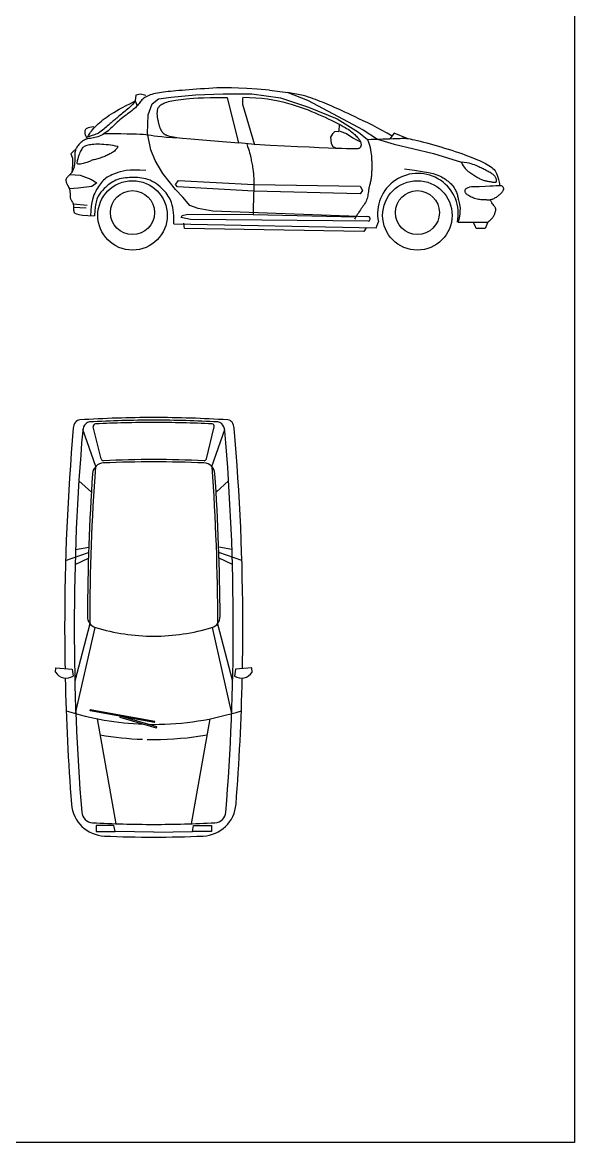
# Model space of a CAD drawing. Header units: centimetres. Extents: x 56177 to 99483, y 493 to 15482.
# Drawn here: x 59000 to 59480, y 513 to 1487 of the extents above; entities that cross this region are included whole.
import ezdxf

# ---------------------------------------------------------------- set-up
doc = ezdxf.new("R2010")
doc.units = ezdxf.units.CM
doc.header["$MEASUREMENT"] = 0
doc.layers.add('010_BLOQUES', color=250, linetype='Continuous')

# ---------------------------------------------------------------- blocks, each defined once
blk = doc.blocks.new('A$C30751C33')
at = {"layer": '010_BLOQUES'}
for p, q in [((17.3371, 7.1396), (17.2696, 7.4185)), ((18.2523, 7.1396), (18.3199, 7.4185)), ((17.2916, 7.0745), (17.1786, 7.3945)), ((18.2979, 7.0745), (18.4109, 7.3945)), ((17.253, 6.8507), (17.1446, 6.949)), ((18.3365, 6.8507), (18.4449, 6.949)), ((17.0292, 6.2577), (17.2289, 6.3278)), ((17.1154, 6.3536), (17.2305, 6.3739)), ((18.4741, 6.3536), (18.359, 6.3739)), ((18.5603, 6.2577), (18.3606, 6.3278)), ((17.1114, 6.2224), (17.2273, 6.2786)), ((18.4781, 6.2224), (18.3621, 6.2786)), ((17.2405, 5.708), (17.1094, 5.207)), ((17.1162, 4.927), (17.2859, 5.676)), ((18.4733, 4.927), (18.3036, 5.676)), ((18.349, 5.708), (18.4801, 5.207)), ((16.9399, 5.2853), (16.9439, 5.3252)), ((16.9439, 5.3252), (17.086, 5.3119)), ((17.086, 5.3119), (17.0941, 5.2521)), ((18.5035, 5.3119), (18.4954, 5.2521)), ((18.6455, 5.3252), (18.5035, 5.3119)), ((18.6496, 5.2853), (18.6455, 5.3252)), ((17.2411, 4.9502), (17.2429, 4.96)), ((17.8022, 4.8481), (17.2411, 4.9502)), ((17.804, 4.8579), (17.2429, 4.96)), ((17.4682, 3.9695), (17.3054, 4.8815)), ((17.5028, 4.8937), (17.5056, 4.9032)), ((17.8189, 4.8009), (17.5028, 4.8937)), ((17.8217, 4.8105), (17.5056, 4.9032)), ((18.1213, 3.9695), (18.2841, 4.8815)), ((17.8022, 4.8481), (17.804, 4.8579)), ((17.8189, 4.8009), (17.8217, 4.8105)), ((17.4489, 3.9545), (17.2931, 3.9545)), ((17.2931, 3.9545), (17.2931, 3.9034)), ((17.2931, 3.9034), (17.4593, 3.9034)), ((17.4593, 3.9034), (17.4489, 3.9545)), ((17.7947, 3.8958), (17.4593, 3.9034)), ((17.7947, 3.8958), (18.1302, 3.9034)), ((18.1302, 3.9034), (18.1406, 3.9545)), ((18.2964, 3.9034), (18.1302, 3.9034)), ((18.1406, 3.9545), (18.2964, 3.9545)), ((18.2964, 3.9545), (18.2964, 3.9034))]:
    blk.add_line(p, q, dxfattribs=at)
for centre, radius, start, end in [((17.7947, -2.501), 10, 90, 93.68633), ((17.7947, -2.501), 10, 86.31367, 90), ((37.0207, 5.6763), 20, 175.03379, 180), ((17.1954, 7.399), 0.1, 143.96589, 175.03379), ((17.155, 7.4284), 0.05, 93.68633, 143.96589), ((17.2769, 7.3761), 0.1, 136.26357, 175.07943), ((17.2408, 7.4106), 0.05, 93.19158, 136.26357), ((17.7947, -2.5239), 10, 90, 93.19158), ((17.2891, 7.4232), 0.02, 92.91019, 193.60838), ((17.7947, -2.5239), 9.98, 90, 92.91019), ((17.7947, -2.5239), 10, 86.80842, 90), ((17.7947, -2.5239), 9.98, 87.08981, 90), ((18.3004, 7.4232), 0.02, 346.39162, 87.08981), ((18.3487, 7.4106), 0.05, 43.73643, 86.80842), ((18.3126, 7.3761), 0.1, 4.92057, 43.73643), ((18.4345, 7.4284), 0.05, 36.03411, 86.31367), ((18.394, 7.399), 0.1, 4.96621, 36.03411), ((-1.4313, 5.6763), 20, 0, 4.96621), ((37.0207, 5.6763), 19.9169, 175.07943, 180), ((-1.4313, 5.6763), 19.9169, 0, 4.92057), ((17.3566, 7.1443), 0.02, 193.60838, 272.50128), ((17.7947, -2.8861), 10.02, 90, 92.50128), ((17.7947, -2.8861), 10, 90, 92.49953), ((17.7947, -2.8861), 10.02, 87.49872, 90), ((17.7947, -2.8861), 10, 87.50047, 90), ((18.2329, 7.1443), 0.02, 267.49872, 346.39162), ((37.0207, 5.6763), 19.8026, 176.1346, 179.72568), ((37.0207, 5.6763), 19.7826, 175.96047, 179.89981), ((17.363, 7.0045), 0.1, 92.49953, 176.1346), ((18.2265, 7.0045), 0.1, 3.8654, 87.50047), ((-1.4313, 5.6763), 19.7826, 0.10019, 4.03953), ((-1.4313, 5.6763), 19.8026, 0.27432, 3.8654), ((17.3184, 5.7706), 0.1, 179.72568, 253.04566), ((18.2711, 5.7706), 0.1, 286.95434, 0.27432), ((37.0207, 5.6763), 20, 180, 181.02722), ((37.0207, 5.6763), 19.9169, 180, 184.62547), ((17.7947, 7.3331), 1.7335, 253.04566, 270), ((17.7947, 7.3331), 1.7335, 270, 286.95434), ((-1.4313, 5.6763), 19.9169, 355.37453, 0), ((-1.4313, 5.6763), 20, 358.97278, 0), ((17.0346, 5.3503), 0.1148, 214.46615, 301.21153), ((18.5549, 5.3503), 0.1148, 238.78847, 325.53385), ((37.0207, 5.6763), 20, 181.26185, 184.40709), ((-1.4313, 5.6763), 20, 355.59291, 358.73815), ((17.7947, 7.3331), 2.5, 252.28104, 267.90873), ((17.7947, 7.3331), 2.5, 270, 287.71896), ((17.7947, 7.3331), 2.5, 268.81128, 270), ((17.7947, 7.4017), 2.7, 260.09515, 267.90873), ((17.7947, 7.4017), 2.7, 268.81128, 270), ((17.7947, 7.4017), 2.7, 270, 279.90485), ((17.379, 4.1625), 0.3, 184.40709, 267.54349), ((18.2105, 4.1625), 0.3, 272.45651, 355.59291), ((17.2684, 4.0782), 0.1, 184.62547, 266.95245), ((18.3211, 4.0782), 0.1, 273.04755, 355.37453), ((17.7947, 13.9642), 10, 266.95245, 270), ((17.7947, 13.9642), 10, 270, 273.04755), ((17.7947, 13.8536), 10, 267.54349, 270), ((17.7947, 13.8536), 10, 270, 272.45651)]:
    blk.add_arc(centre, radius, start, end, dxfattribs=at)
blk = doc.blocks.new('A$C3732741B')
at = {"layer": '010_BLOQUES'}
for p, q in [((-0.8179, 2.1441), (-0.7842, 2.2397)), ((-0.7842, 2.2397), (-0.7267, 2.2826)), ((-0.7267, 2.2826), (-0.6166, 2.2967)), ((-0.6166, 2.2967), (-0.406, 2.3155)), ((-0.406, 2.3155), (-0.1666, 2.3246)), ((-0.1666, 2.3246), (0.0822, 2.3241)), ((0.0822, 2.3241), (0.3311, 2.2901)), ((0.3311, 2.2901), (0.575, 2.2084)), ((-0.823, 1.9815), (-0.8179, 2.1441)), ((0.575, 2.2084), (0.8237, 2.1075)), ((0.8237, 2.1075), (1.0101, 1.9923)), ((-0.7946, 1.838), (-0.823, 1.9815)), ((1.0101, 1.9923), (1.0866, 1.93)), ((-0.7565, 1.7471), (-0.7946, 1.838)), ((-0.6897, 1.6322), (-0.7565, 1.7471)), ((-0.5799, 1.4933), (-0.6897, 1.6322)), ((-0.5178, 1.4262), (-0.5799, 1.4933)), ((-0.4557, 1.3544), (-0.5178, 1.4262)), ((-0.3839, 1.3303), (-0.4557, 1.3544)), ((-0.2548, 1.3062), (-0.3839, 1.3303)), ((1.0805, 1.2558), (-0.2548, 1.3062)), ((1.1617, 1.16), (1.1821, 1.2135))]:
    blk.add_line(p, q, dxfattribs=at)
for points in [[(0.2355, 2.3573), (0.1288, 2.3652), (0.0403, 2.371), (-0.0326, 2.3748), (-0.0926, 2.377), (-0.1424, 2.3777), (-0.1847, 2.3774), (-0.222, 2.3762), (-0.2571, 2.3745), (-0.2921, 2.3725), (-0.3272, 2.3703), (-0.3621, 2.368), (-0.3966, 2.3655), (-0.4302, 2.363), (-0.4627, 2.3604), (-0.4938, 2.3579), (-0.5232, 2.3555), (-0.5506, 2.3533), (-0.5762, 2.3511), (-0.6002, 2.349), (-0.6227, 2.3469), (-0.6439, 2.3447), (-0.6641, 2.3425), (-0.6833, 2.3401), (-0.7019, 2.3375), (-0.7199, 2.3348), (-0.7372, 2.3317), (-0.754, 2.3284), (-0.7699, 2.3247), (-0.7851, 2.3207), (-0.7993, 2.3162), (-0.8126, 2.3113), (-0.8248, 2.3059), (-0.8359, 2.3), (-0.846, 2.2936), (-0.8552, 2.2869), (-0.8636, 2.2799), (-0.8713, 2.2726), (-0.8784, 2.2652), (-0.8849, 2.2577), (-0.8911, 2.2502), (-0.897, 2.2428), (-0.9028, 2.2354), (-0.9087, 2.2279), (-0.9149, 2.2204), (-0.9216, 2.2127), (-0.9291, 2.2048), (-0.9375, 2.1967), (-0.9471, 2.1882), (-0.9579, 2.1794), (-0.9698, 2.1702), (-0.9826, 2.1607), (-0.9959, 2.151), (-1.0096, 2.1411), (-1.0233, 2.131), (-1.0369, 2.1207), (-1.0501, 2.1103), (-1.0627, 2.0998), (-1.0747, 2.0893), (-1.0863, 2.0787), (-1.0976, 2.0681), (-1.1087, 2.0575), (-1.1197, 2.047), (-1.1308, 2.0365), (-1.142, 2.026), (-1.1536, 2.0156), (-1.1654, 2.0054), (-1.1774, 1.9956), (-1.1898, 1.9863), (-1.2023, 1.9776), (-1.215, 1.9697), (-1.228, 1.9628), (-1.2411, 1.9568), (-1.2543, 1.952), (-1.2676, 1.9482), (-1.2807, 1.9452), (-1.2937, 1.9427), (-1.3064, 1.9405), (-1.3187, 1.9385), (-1.3305, 1.9364), (-1.3416, 1.9339), (-1.352, 1.931), (-1.3618, 1.9276), (-1.3708, 1.9236), (-1.3793, 1.9192), (-1.3873, 1.9144), (-1.3948, 1.9091), (-1.402, 1.9035), (-1.4087, 1.8974), (-1.4151, 1.8909), (-1.4212, 1.8842), (-1.4269, 1.8771), (-1.4322, 1.8698), (-1.437, 1.8624), (-1.4412, 1.8547), (-1.4449, 1.847), (-1.4479, 1.8393), (-1.4503, 1.8315), (-1.4521, 1.8237), (-1.4534, 1.8158), (-1.4542, 1.8078), (-1.4548, 1.7997), (-1.4551, 1.7913), (-1.4552, 1.7828), (-1.4552, 1.7739), (-1.4552, 1.7648), (-1.4553, 1.7555), (-1.4555, 1.7461), (-1.4558, 1.7366), (-1.4563, 1.7271), (-1.457, 1.7178), (-1.458, 1.7087), (-1.4593, 1.6998), (-1.461, 1.6914), (-1.4631, 1.6833), (-1.4654, 1.6756), (-1.4681, 1.6683), (-1.471, 1.6614), (-1.4741, 1.6549), (-1.4775, 1.6489), (-1.481, 1.6433), (-1.4847, 1.6381), (-1.4884, 1.6334), (-1.4923, 1.6289), (-1.4962, 1.6248), (-1.5001, 1.6209), (-1.5039, 1.6171), (-1.5077, 1.6135), (-1.5114, 1.6099), (-1.5149, 1.6063), (-1.5182, 1.6027), (-1.5213, 1.5991), (-1.5241, 1.5954), (-1.5265, 1.5918), (-1.5286, 1.588), (-1.5302, 1.5843), (-1.5314, 1.5804), (-1.532, 1.5765), (-1.5322, 1.5725), (-1.5319, 1.5685), (-1.5313, 1.5645), (-1.5303, 1.5604), (-1.5291, 1.5564), (-1.5275, 1.5525), (-1.5258, 1.5485), (-1.524, 1.5447), (-1.522, 1.5409), (-1.5199, 1.5371), (-1.5178, 1.5333), (-1.5156, 1.5294), (-1.5134, 1.5255), (-1.5113, 1.5215), (-1.5092, 1.5174), (-1.5071, 1.5131), (-1.5052, 1.5087), (-1.5034, 1.5041), (-1.5017, 1.4993), (-1.5002, 1.4942), (-1.499, 1.4889), (-1.498, 1.4834), (-1.4973, 1.4775), (-1.4968, 1.4714), (-1.4966, 1.4651), (-1.4965, 1.4586), (-1.4964, 1.4521), (-1.4963, 1.4457), (-1.4961, 1.4393), (-1.4957, 1.4332), (-1.495, 1.4273), (-1.4939, 1.4218), (-1.4925, 1.4167), (-1.4909, 1.4119), (-1.489, 1.4074), (-1.487, 1.4032), (-1.4849, 1.3993), (-1.4828, 1.3956), (-1.4807, 1.3922), (-1.4786, 1.389), (-1.4767, 1.3859), (-1.4748, 1.3829), (-1.4731, 1.3797), (-1.4716, 1.3762), (-1.4702, 1.3725), (-1.469, 1.3683), (-1.468, 1.3635), (-1.4672, 1.3581), (-1.4666, 1.3521), (-1.4661, 1.3457), (-1.4658, 1.3388), (-1.4655, 1.3316), (-1.4652, 1.3243), (-1.4649, 1.3168), (-1.4645, 1.3093), (-1.4637, 1.3019), (-1.4607, 1.2947), (-1.4535, 1.2879), (-1.4402, 1.2817), (-1.4185, 1.2761), (-1.3867, 1.2714), (-1.3424, 1.2677), (-1.2839, 1.2651)], [(0.2355, 2.3573), (0.3966, 2.336), (0.5664, 2.2694), (1.0508, 2.0118), (1.1749, 1.9329), (1.3199, 1.8871), (1.6596, 1.8077), (1.9047, 1.7324)], [(-0.9297, 2.2637), (-0.9417, 2.2475), (-0.9533, 2.2334), (-0.9645, 2.2211), (-0.9756, 2.2101), (-0.9864, 2.2003), (-0.9971, 2.1912), (-1.0078, 2.1826), (-1.0185, 2.1742), (-1.0292, 2.1656), (-1.0399, 2.157), (-1.0506, 2.1483), (-1.061, 2.1397), (-1.0712, 2.1312), (-1.0811, 2.123), (-1.0906, 2.1152), (-1.0995, 2.1078), (-1.108, 2.1008), (-1.1159, 2.0942), (-1.1237, 2.0877), (-1.1313, 2.0814), (-1.1389, 2.0749), (-1.1467, 2.0681), (-1.1549, 2.0609), (-1.1636, 2.0532), (-1.1729, 2.0448), (-1.1827, 2.0359), (-1.1931, 2.0268), (-1.2038, 2.0176), (-1.2149, 2.0086), (-1.2262, 2), (-1.2377, 1.992), (-1.2493, 1.9849), (-1.2608, 1.9788), (-1.2722, 1.9736), (-1.2832, 1.9693), (-1.2938, 1.9657), (-1.3036, 1.9626), (-1.3127, 1.96), (-1.3208, 1.9576), (-1.3277, 1.9555), (-1.3333, 1.9534), (-1.3376, 1.9516), (-1.3407, 1.9503), (-1.3425, 1.9497), (-1.3432, 1.95), (-1.3427, 1.9514), (-1.3411, 1.9542), (-1.3385, 1.9585), (-1.3348, 1.9646), (-1.33, 1.9722), (-1.3242, 1.9811), (-1.3173, 1.9912), (-1.3094, 2.0022), (-1.3003, 2.0139), (-1.2902, 2.0261), (-1.279, 2.0385), (-1.2666, 2.0511), (-1.2533, 2.0636), (-1.2389, 2.0762), (-1.2237, 2.0887), (-1.2076, 2.1013), (-1.1907, 2.1138), (-1.1732, 2.1262), (-1.155, 2.1387), (-1.136, 2.1511), (-1.1158, 2.1637), (-1.0937, 2.177), (-1.0689, 2.1911), (-1.0408, 2.2066), (-1.0087, 2.2236), (-0.9719, 2.2425), (-0.9297, 2.2637)], [(-0.8367, 2.3115), (-0.8834, 2.3237), (-0.925, 2.3145), (-0.9297, 2.2637), (-0.9135, 2.2208)], [(-0.1284, 2.291), (-0.2096, 2.2908), (-0.2781, 2.2901), (-0.3356, 2.2887), (-0.3836, 2.287), (-0.4237, 2.2848), (-0.4574, 2.2824), (-0.4862, 2.2798), (-0.5117, 2.277), (-0.5353, 2.2742), (-0.5571, 2.2713), (-0.5774, 2.2683), (-0.5961, 2.2652), (-0.6134, 2.2619), (-0.6293, 2.2584), (-0.6439, 2.2546), (-0.6574, 2.2506), (-0.6697, 2.2463), (-0.6809, 2.2417), (-0.691, 2.2369), (-0.7001, 2.2319), (-0.7081, 2.2268), (-0.7151, 2.2216), (-0.7211, 2.2162), (-0.7261, 2.2109), (-0.7301, 2.2055), (-0.7333, 2.2001), (-0.7357, 2.1948), (-0.7375, 2.1895), (-0.7387, 2.1842), (-0.7396, 2.179), (-0.7401, 2.1738), (-0.7405, 2.1687), (-0.7408, 2.1636), (-0.741, 2.1586), (-0.741, 2.1537), (-0.741, 2.1488), (-0.7409, 2.144), (-0.7407, 2.1392), (-0.7403, 2.1344), (-0.7398, 2.1296), (-0.7391, 2.1248), (-0.7383, 2.12), (-0.7374, 2.1152), (-0.7364, 2.1103), (-0.7354, 2.1053), (-0.7342, 2.1002), (-0.7331, 2.0951), (-0.7319, 2.0897), (-0.7307, 2.0843), (-0.7295, 2.0788), (-0.7283, 2.0732), (-0.727, 2.0676), (-0.7258, 2.0621), (-0.7244, 2.0568), (-0.723, 2.0516), (-0.7216, 2.0467), (-0.7201, 2.042), (-0.7185, 2.0377), (-0.7168, 2.0335), (-0.7151, 2.0295), (-0.7134, 2.0257), (-0.7117, 2.022), (-0.7099, 2.0184), (-0.7081, 2.0148), (-0.7063, 2.0112), (-0.7045, 2.0076), (-0.7026, 2.0041), (-0.7007, 2.0007), (-0.6988, 1.9974), (-0.6967, 1.9942), (-0.6945, 1.9913), (-0.6922, 1.9884), (-0.6897, 1.9859), (-0.6871, 1.9835), (-0.6844, 1.9812), (-0.6815, 1.9792), (-0.6786, 1.9772), (-0.6755, 1.9753), (-0.6723, 1.9735), (-0.6691, 1.9717), (-0.6657, 1.9699), (-0.6621, 1.968), (-0.6582, 1.9662), (-0.6536, 1.9643), (-0.6484, 1.9624), (-0.6423, 1.9604), (-0.6352, 1.9582), (-0.6268, 1.956), (-0.6162, 1.9537), (-0.5987, 1.9507), (-0.5684, 1.9469), (-0.5198, 1.9416), (-0.4472, 1.9346), (-0.3449, 1.9254), (-0.2073, 1.9136), (-0.0287, 1.8987)], [(-0.0287, 1.8987), (-0.1284, 2.291)], [(0.1101, 1.8793), (0.0055, 2.2334), (0.0055, 2.2668), (0.0056, 2.2908)], [(0.0056, 2.2955), (0.0633, 2.2944), (0.118, 2.2915), (0.1699, 2.2869), (0.2192, 2.2808), (0.266, 2.2734), (0.3104, 2.2649), (0.3528, 2.2553), (0.3932, 2.245), (0.4318, 2.234), (0.4687, 2.2225), (0.5041, 2.2105), (0.5381, 2.1981), (0.5708, 2.1855), (0.6024, 2.1727), (0.6329, 2.1598), (0.6626, 2.1468), (0.6915, 2.134), (0.7195, 2.1213), (0.7464, 2.1088), (0.7721, 2.0966), (0.7964, 2.0848), (0.8192, 2.0734), (0.8403, 2.0626), (0.8595, 2.0524), (0.8767, 2.0428), (0.8922, 2.0338), (0.9061, 2.0253), (0.9185, 2.0172), (0.9299, 2.0094), (0.9403, 2.0018), (0.9499, 1.9943), (0.9591, 1.9869), (0.9679, 1.9793), (0.9763, 1.9718), (0.9843, 1.9643), (0.9918, 1.9569), (0.9988, 1.9497), (1.0051, 1.9426), (1.0107, 1.9358), (1.0156, 1.9294), (1.0197, 1.9233), (1.023, 1.9175), (1.0257, 1.9121), (1.0277, 1.907), (1.0293, 1.9022), (1.0303, 1.8977), (1.0311, 1.8935), (1.0315, 1.8895), (1.0317, 1.8857), (1.0316, 1.8821), (1.0314, 1.8788), (1.0309, 1.8756), (1.0303, 1.8727), (1.0295, 1.8699), (1.0286, 1.8672), (1.0274, 1.8648), (1.0262, 1.8625), (1.0247, 1.8603), (1.0231, 1.8583), (1.0212, 1.8564), (1.0192, 1.8547), (1.0169, 1.8531), (1.0143, 1.8517), (1.0115, 1.8505), (1.0081, 1.8494), (1.0031, 1.8485), (0.9951, 1.8478), (0.9828, 1.8474), (0.9648, 1.8474), (0.9398, 1.8478), (0.9065, 1.8486), (0.8635, 1.85), (0.8096, 1.8518), (0.7445, 1.8543), (0.6679, 1.8574), (0.5797, 1.8612), (0.4795, 1.8657), (0.3672, 1.871), (0.2425, 1.8771), (0.1053, 1.8841)], [(1.3012, 1.9588), (1.2583, 1.9842), (1.2153, 2.0083), (1.1726, 2.0311), (1.1307, 2.0527), (1.0899, 2.0729), (1.0507, 2.0918), (1.0137, 2.1093), (0.9791, 2.1255), (0.9474, 2.1402), (0.9184, 2.1538), (0.8915, 2.1662), (0.8666, 2.1777), (0.8433, 2.1884), (0.8211, 2.1985), (0.7998, 2.2081), (0.779, 2.2173), (0.7584, 2.2263), (0.7378, 2.2351), (0.7174, 2.2437), (0.697, 2.252), (0.6768, 2.2602), (0.6565, 2.2681), (0.6363, 2.2757), (0.6161, 2.2832), (0.5958, 2.2903), (0.5748, 2.2973), (0.5525, 2.304), (0.5281, 2.3106), (0.501, 2.317), (0.4705, 2.3234), (0.4359, 2.3297), (0.3966, 2.336)], [(0.8407, 2.0624), (0.8388, 1.9986), (0.8005, 1.995), (0.784, 1.9768), (0.7676, 1.9477), (0.7729, 1.8949), (0.7875, 1.8675), (0.8166, 1.8529)], [(-1.2908, 2.0381), (-1.3111, 2.036), (-1.3274, 2.0331), (-1.3401, 2.0295), (-1.3497, 2.0253), (-1.3568, 2.0207), (-1.3617, 2.0156), (-1.365, 2.0103), (-1.3671, 2.0047), (-1.3685, 1.999), (-1.3691, 1.993), (-1.3689, 1.9865), (-1.3676, 1.9793), (-1.3651, 1.9711), (-1.3614, 1.962), (-1.3562, 1.9515), (-1.3496, 1.9395)], [(-1.196, 1.982), (-1.1201, 1.9806), (-1.0561, 1.9796), (-1.0025, 1.9788), (-0.9578, 1.9781), (-0.9204, 1.9773), (-0.8889, 1.9762), (-0.8617, 1.9747), (-0.8374, 1.9724), (-0.8143, 1.9694), (-0.7909, 1.9657), (-0.7653, 1.9617), (-0.7359, 1.9576), (-0.7008, 1.9535), (-0.6583, 1.9498), (-0.6066, 1.9466), (-0.5441, 1.9443)], [(0.8479, 2.0004), (0.9062, 1.9821), (0.959, 1.9419), (0.9918, 1.9254), (1.0277, 1.907)], [(1.4331, 1.9372), (1.3201, 1.9823), (1.2823, 1.9354)], [(-1.0798, 1.8668), (-1.1001, 1.8713), (-1.1207, 1.8751), (-1.1413, 1.8784), (-1.1619, 1.8811), (-1.1821, 1.8833), (-1.2018, 1.885), (-1.221, 1.8862), (-1.2393, 1.8868), (-1.2567, 1.887), (-1.2731, 1.8867), (-1.2884, 1.886), (-1.3028, 1.8849), (-1.316, 1.8834), (-1.3282, 1.8816), (-1.3392, 1.8795), (-1.3491, 1.877), (-1.3579, 1.8743), (-1.3657, 1.8712), (-1.3726, 1.8676), (-1.3788, 1.8633), (-1.3845, 1.8582), (-1.3898, 1.8523), (-1.3949, 1.8453), (-1.4, 1.8371), (-1.4051, 1.8277), (-1.4102, 1.8169), (-1.4153, 1.8048), (-1.4201, 1.7912), (-1.4248, 1.7763), (-1.4291, 1.7599), (-1.433, 1.742), (-1.4365, 1.7226)], [(-1.0798, 1.8668), (-1.0876, 1.8541), (-1.0954, 1.8435), (-1.1032, 1.8348), (-1.111, 1.8277), (-1.1189, 1.8218), (-1.1268, 1.8167), (-1.1347, 1.8122), (-1.1427, 1.808), (-1.1508, 1.8037), (-1.159, 1.7993), (-1.1674, 1.795), (-1.1759, 1.7906), (-1.1848, 1.7864), (-1.1939, 1.7823), (-1.2034, 1.7784), (-1.2133, 1.7746), (-1.2236, 1.7711), (-1.2342, 1.7679), (-1.2449, 1.7648), (-1.2557, 1.7619), (-1.2663, 1.759), (-1.2765, 1.7562), (-1.2863, 1.7534), (-1.2955, 1.7506), (-1.304, 1.7478), (-1.3119, 1.7448), (-1.3195, 1.7418), (-1.3271, 1.7387), (-1.3348, 1.7356), (-1.343, 1.7323), (-1.3518, 1.729), (-1.3615, 1.7256), (-1.3722, 1.7221), (-1.3836, 1.7189), (-1.3951, 1.7162), (-1.4061, 1.7144), (-1.4163, 1.7138), (-1.4251, 1.7148), (-1.432, 1.7176), (-1.4365, 1.7226)], [(0.1053, 1.8841), (-0.0287, 1.8987)], [(0.0383, 1.8914), (0.0465, 1.8685), (0.0533, 1.8479), (0.0589, 1.8295), (0.0636, 1.8128), (0.0674, 1.7976), (0.0706, 1.7836), (0.0734, 1.7704), (0.076, 1.7578), (0.0785, 1.7456), (0.0809, 1.7335), (0.0832, 1.7218), (0.0855, 1.7103), (0.0876, 1.6992), (0.0896, 1.6883), (0.0914, 1.6777), (0.0929, 1.6673), (0.0943, 1.6573), (0.0955, 1.6474), (0.0964, 1.6376), (0.0972, 1.6277), (0.0979, 1.6175), (0.0984, 1.607), (0.0988, 1.596), (0.0992, 1.5844), (0.0994, 1.5721), (0.0996, 1.5592), (0.0996, 1.5458), (0.0997, 1.532), (0.0996, 1.5181), (0.0995, 1.504), (0.0992, 1.4899), (0.0989, 1.4761), (0.0986, 1.4624), (0.0982, 1.4491), (0.0977, 1.4359), (0.0972, 1.4228), (0.0968, 1.4097), (0.0963, 1.3966), (0.0959, 1.3834), (0.0956, 1.3701), (0.0953, 1.3565), (0.095, 1.3431), (0.0949, 1.3298), (0.0948, 1.3172), (0.0947, 1.3053), (0.0946, 1.2944), (0.0946, 1.2848), (0.0946, 1.2768)], [(1.0866, 1.93), (1.0962, 1.9041), (1.1039, 1.8801), (1.1098, 1.858), (1.1142, 1.8378), (1.1174, 1.8192), (1.1197, 1.8024), (1.1212, 1.7871), (1.1222, 1.7733), (1.123, 1.761), (1.1235, 1.75), (1.1239, 1.7401), (1.1242, 1.7311), (1.1244, 1.7229), (1.1244, 1.7153), (1.1244, 1.7082), (1.1244, 1.7012), (1.1244, 1.6944), (1.1244, 1.6875), (1.1244, 1.6807), (1.1243, 1.6737), (1.1242, 1.6666), (1.124, 1.6593), (1.1238, 1.6517), (1.1235, 1.6438), (1.1232, 1.6356), (1.1227, 1.627), (1.1221, 1.6182), (1.1214, 1.6093), (1.1204, 1.6002), (1.1193, 1.5911), (1.1179, 1.5819), (1.1162, 1.5729), (1.1143, 1.564), (1.1121, 1.5552), (1.1098, 1.5463), (1.1074, 1.5373), (1.105, 1.528), (1.1026, 1.5185), (1.1005, 1.5085), (1.0985, 1.498), (1.0968, 1.487), (1.0953, 1.4755), (1.0937, 1.4636), (1.0919, 1.4515), (1.0899, 1.4393), (1.0873, 1.4271), (1.084, 1.415), (1.08, 1.4032), (1.075, 1.3918), (1.0692, 1.3806), (1.0628, 1.3697), (1.0558, 1.359), (1.0485, 1.3485), (1.041, 1.3381), (1.0334, 1.3277), (1.026, 1.3173), (1.0188, 1.3068), (1.0118, 1.2963), (1.0051, 1.2859), (0.9986, 1.2756), (0.9924, 1.2654), (0.9864, 1.2556), (0.9807, 1.246), (0.9752, 1.2369)], [(1.0866, 1.93), (1.1201, 1.931), (1.1541, 1.932), (1.1879, 1.9329), (1.221, 1.9337), (1.2526, 1.9346), (1.2823, 1.9354), (1.3093, 1.9362), (1.3331, 1.9371), (1.3534, 1.9379), (1.3706, 1.9387), (1.3857, 1.9392), (1.3993, 1.9394), (1.4125, 1.9391), (1.4259, 1.9381), (1.4404, 1.9364), (1.4568, 1.9337), (1.4757, 1.9301), (1.4971, 1.9255), (1.5206, 1.92), (1.5462, 1.9137), (1.5734, 1.9067), (1.602, 1.8991), (1.6318, 1.8909), (1.6625, 1.8822), (1.6938, 1.8732), (1.7255, 1.8639), (1.7573, 1.8543), (1.7888, 1.8446), (1.8198, 1.8348), (1.85, 1.825), (1.8792, 1.8153), (1.9069, 1.8059), (1.933, 1.7966), (1.9575, 1.7876), (1.9806, 1.7788), (2.0024, 1.7701), (2.023, 1.7616), (2.0425, 1.7532), (2.061, 1.7448), (2.0787, 1.7365), (2.0957, 1.7282), (2.1119, 1.7198), (2.1271, 1.7114), (2.1414, 1.7028), (2.1547, 1.6941), (2.1667, 1.6852), (2.1776, 1.676), (2.187, 1.6666), (2.1952, 1.6568), (2.2022, 1.646), (2.2084, 1.6336), (2.2141, 1.6191), (2.2196, 1.6019), (2.2252, 1.5812), (2.2313, 1.5566), (2.2381, 1.5273)], [(-1.4551, 1.8393), (-1.49, 1.8029), (-1.4762, 1.7659), (-1.4763, 1.7105), (-1.4794, 1.6385)], [(-0.8384, 1.6584), (-0.8902, 1.6622), (-0.9352, 1.6631), (-0.974, 1.6616), (-1.0074, 1.6582), (-1.0362, 1.6533), (-1.0609, 1.6473), (-1.0825, 1.6407), (-1.1016, 1.6339), (-1.1188, 1.6273), (-1.1344, 1.6207), (-1.1486, 1.6142), (-1.1616, 1.6074), (-1.1735, 1.6004), (-1.1845, 1.5929), (-1.1948, 1.5848), (-1.2046, 1.576), (-1.214, 1.5663), (-1.223, 1.5559), (-1.2318, 1.5447), (-1.2404, 1.5327), (-1.2487, 1.5201), (-1.2569, 1.5069), (-1.265, 1.4931), (-1.273, 1.4787), (-1.2809, 1.4638), (-1.2886, 1.4474), (-1.2958, 1.4287), (-1.3025, 1.4066), (-1.3083, 1.3803), (-1.3131, 1.3487), (-1.3167, 1.311), (-1.3189, 1.2661)], [(1.4085, 1.6726), (1.4945, 1.6621), (1.5633, 1.6519), (1.6171, 1.642), (1.6584, 1.6324), (1.6894, 1.623), (1.7124, 1.614), (1.7297, 1.6053), (1.7436, 1.5969), (1.756, 1.5888), (1.7675, 1.5809), (1.7781, 1.5732), (1.7878, 1.5655), (1.7968, 1.5579), (1.8052, 1.5501), (1.8131, 1.5422), (1.8205, 1.534), (1.8275, 1.5254), (1.8341, 1.5166), (1.8403, 1.5076), (1.846, 1.4984), (1.8513, 1.4892), (1.8559, 1.4801), (1.86, 1.4711), (1.8635, 1.4623), (1.8664, 1.4537), (1.8687, 1.4453), (1.8708, 1.4369), (1.8726, 1.4283), (1.8744, 1.4195), (1.8763, 1.4101), (1.8785, 1.4002), (1.8811, 1.3895), (1.8842, 1.3778), (1.8872, 1.3645), (1.8898, 1.3489), (1.8912, 1.3302), (1.891, 1.3079), (1.8886, 1.281), (1.8834, 1.249), (1.8749, 1.2112)], [(1.9047, 1.7324), (1.9106, 1.7156), (1.9178, 1.7011), (1.9259, 1.6884), (1.9347, 1.6775), (1.944, 1.6679), (1.9537, 1.6595), (1.9634, 1.6519), (1.9731, 1.645), (1.9825, 1.6384), (1.9916, 1.6321), (2.0005, 1.6262), (2.0091, 1.6206), (2.0175, 1.6152), (2.0257, 1.6101), (2.0338, 1.6052), (2.0416, 1.6006), (2.0493, 1.5962), (2.0569, 1.5921), (2.0643, 1.5882), (2.0716, 1.5846), (2.0788, 1.5813), (2.0859, 1.5783), (2.0929, 1.5757), (2.0998, 1.5734), (2.1066, 1.5715), (2.1134, 1.5699), (2.1202, 1.5685), (2.1269, 1.5673), (2.1336, 1.5662), (2.1404, 1.5651), (2.1472, 1.5641), (2.154, 1.5629), (2.1609, 1.5617), (2.1678, 1.5604), (2.1744, 1.5591), (2.1808, 1.558), (2.1868, 1.5572), (2.1923, 1.5567), (2.197, 1.5567), (2.2011, 1.5573), (2.2042, 1.5585), (2.2066, 1.5603), (2.2081, 1.5627), (2.2091, 1.5656), (2.2094, 1.569), (2.2092, 1.5727), (2.2085, 1.5768), (2.2075, 1.5812), (2.2061, 1.5858), (2.2044, 1.5905), (2.2023, 1.5955), (2.1996, 1.6005), (2.1963, 1.6056), (2.1923, 1.6108), (2.1876, 1.6159), (2.182, 1.6211), (2.1756, 1.6261), (2.1685, 1.6311), (2.1607, 1.636), (2.1525, 1.6408), (2.1439, 1.6456), (2.1351, 1.6503), (2.1263, 1.6549), (2.1175, 1.6594), (2.1089, 1.6639), (2.1004, 1.6683), (2.0919, 1.6728), (2.0831, 1.6773), (2.074, 1.6819), (2.0643, 1.6866), (2.0541, 1.6915), (2.043, 1.6966), (2.031, 1.702), (2.0179, 1.7074), (2.0034, 1.7128), (1.9874, 1.7179), (1.9698, 1.7226), (1.9502, 1.7267), (1.9286, 1.73), (1.9047, 1.7324)], [(-1.4962, 1.6242), (-1.4072, 1.618), (-1.3148, 1.5854), (-1.264, 1.553), (-1.3056, 1.5208), (-1.4259, 1.5071), (-1.5012, 1.4999), (-1.5084, 1.519)], [(1.0249, 1.5228), (1.0456, 1.4855), (1.0248, 1.4566), (0.0991, 1.4811), (-0.5624, 1.5176), (-0.5789, 1.5384), (-0.554, 1.5714), (0.0996, 1.5389), (1.0249, 1.5228)], [(1.9904, 1.517), (1.9727, 1.5132), (1.9589, 1.5087), (1.9484, 1.5039), (1.941, 1.4987), (1.9361, 1.4934), (1.9333, 1.4881), (1.9322, 1.4828), (1.9325, 1.4777), (1.9337, 1.4729), (1.9357, 1.4684), (1.9385, 1.4641), (1.9422, 1.46), (1.9466, 1.4559), (1.9519, 1.4519), (1.9579, 1.4479), (1.9647, 1.4438), (1.9723, 1.4395), (1.9805, 1.4352), (1.9893, 1.4309), (1.9986, 1.4268), (2.0084, 1.4228), (2.0185, 1.4192), (2.029, 1.416), (2.0397, 1.4133), (2.0505, 1.4112), (2.0613, 1.4096), (2.072, 1.4084), (2.0824, 1.4076), (2.0924, 1.407), (2.1019, 1.4066), (2.1107, 1.4063), (2.1186, 1.406), (2.1256, 1.4057), (2.1319, 1.4053), (2.1375, 1.4051), (2.1426, 1.405), (2.1476, 1.4051), (2.1524, 1.4055), (2.1573, 1.4063), (2.1625, 1.4075), (2.1681, 1.4092), (2.1741, 1.4115), (2.1803, 1.4141), (2.1868, 1.4172), (2.1935, 1.4207), (2.2002, 1.4245), (2.2069, 1.4286), (2.2136, 1.4329), (2.2201, 1.4375), (2.2264, 1.4422), (2.2325, 1.4471), (2.2383, 1.4521), (2.2437, 1.4571), (2.2488, 1.4621), (2.2534, 1.467), (2.2575, 1.4719), (2.2612, 1.4766), (2.2643, 1.4811), (2.2668, 1.4856), (2.2687, 1.4899), (2.2701, 1.4941), (2.2708, 1.4982), (2.2709, 1.5022), (2.2704, 1.5061), (2.2691, 1.51), (2.2672, 1.5136), (2.2645, 1.5171), (2.261, 1.5201), (2.2566, 1.5228), (2.2514, 1.5249), (2.2452, 1.5265), (2.2381, 1.5273), (2.2297, 1.5274), (2.2184, 1.5268), (2.2025, 1.5258), (2.1802, 1.5243), (2.1496, 1.5225), (2.109, 1.5207), (2.0565, 1.5188), (1.9904, 1.517)], [(-1.4656, 1.3707), (-1.3476, 1.3592)], [(2.1334, 1.2107), (2.1419, 1.2177), (2.1496, 1.2242), (2.1566, 1.2305), (2.1628, 1.2365), (2.1683, 1.2423), (2.1732, 1.248), (2.1775, 1.2536), (2.1813, 1.2592), (2.1847, 1.2649), (2.1877, 1.2707), (2.1903, 1.2764), (2.1926, 1.282), (2.1945, 1.2876), (2.1962, 1.2929), (2.1977, 1.2981), (2.199, 1.303), (2.2001, 1.3077), (2.201, 1.3121), (2.2015, 1.3164), (2.2017, 1.3206), (2.2013, 1.3249), (2.2003, 1.3292), (2.1987, 1.3337), (2.1963, 1.3385), (2.193, 1.3436), (2.1891, 1.3493), (2.1845, 1.3555), (2.1795, 1.3626), (2.1742, 1.3706), (2.1687, 1.3797), (2.1631, 1.3901), (2.1577, 1.4019)], [(-1.4656, 1.3396), (-1.3568, 1.3361)], [(1.0958, 1.2194), (-0.45, 1.2348), (-0.5308, 1.2515), (-0.5225, 1.2681), (-0.4727, 1.2804), (0.0946, 1.2768), (0.9864, 1.2556)], [(-0.5948, 1.1969), (1.1617, 1.16)], [(1.0747, 1.1605), (1.0561, 1.1282), (-0.5019, 1.1543), (-0.5064, 1.2005)], [(1.8749, 1.2112), (2.1334, 1.2107)], [(2.1334, 1.2107), (2.1103, 1.1539), (2.0317, 1.154), (2.0225, 1.1771), (2.0042, 1.211)]]:
    blk.add_lwpolyline(points, dxfattribs=at)
for centre, radius in [((-0.9536, 1.2693), 0.3016), ((1.5209, 1.2693), 0.3016), ((-0.9536, 1.2932), 0.1913), ((1.5209, 1.2932), 0.1913)]:
    blk.add_circle(centre, radius, dxfattribs=at)
for centre, radius, start, end in [((1.5257, 1.2836), 0.3507, 348.08673, 191.54068), ((1.0911, 1.2388), 0.02, 283.63675, 122.0824)]:
    blk.add_arc(centre, radius, start, end, dxfattribs=at)
blk.add_open_spline([(-0.5948, 1.1969), (-0.5946, 1.2604), (-0.5942, 1.3675), (-0.6856, 1.5038), (-0.8091, 1.5933), (-0.9607, 1.603), (-1.0992, 1.5873), (-1.1925, 1.514), (-1.2631, 1.4327), (-1.2789, 1.3449), (-1.2825, 1.2871), (-1.2839, 1.2651)], degree=3, knots=[0, 0, 0, 0, 0.185457, 0.312557, 0.477546, 0.622431, 0.75875, 0.884579, 0.967945, 1.07609, 1.142446, 1.142446, 1.142446, 1.142446], dxfattribs=at)

msp = doc.modelspace()

# ---------------------------------------------------------------- linework, layer by layer
msp.add_lwpolyline([(56177.13, 3675.93), (59479.95, 3675.93), (59479.95, 513.41), (56177.13, 513.41)], close=True)

# ---------------------------------------------------------------- block references
at = {"xscale": 100, "yscale": 100, "zscale": 100}
for name, p in [('A$C3732741B', (59191.3, 1192.15)), ('A$C30751C33', (57334.92, 393.51))]:
    msp.add_blockref(name, p, dxfattribs=at)

doc.saveas('drawing.dxf')
